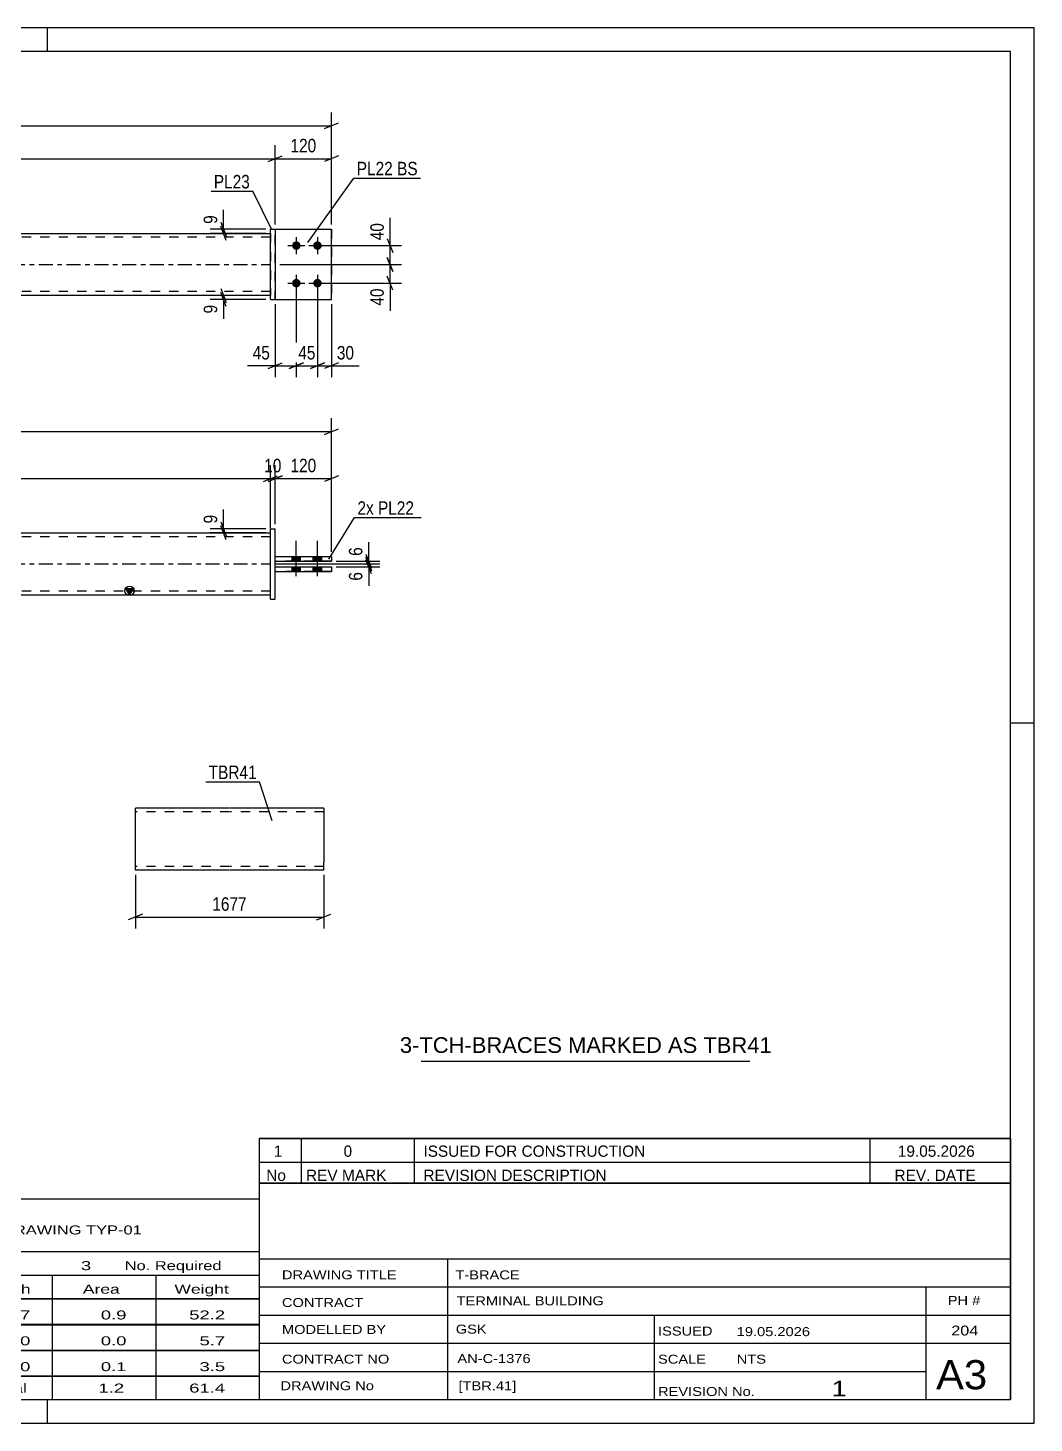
# Model space of a CAD drawing. Header units: millimetres. Extents: x 0 to 420, y 0 to 297.
# Drawn here: x 205.8 to 420, y 0 to 297 of the extents above; entities that cross this region are included whole.
import ezdxf

# ---------------------------------------------------------------- set-up
doc = ezdxf.new("R2010")
doc.units = ezdxf.units.MM
doc.linetypes.add('DXK_LINE_DOT2', pattern=[3.9198, 1.9599, -1.9599])
doc.linetypes.add('DXK_LINE_DOT3', pattern=[5.9187, 2.979, -0.9799, 0.9799, -0.9799])
doc.styles.add('Arial', font='arial.ttf', dxfattribs={"height": 0.2})
doc.styles.add('Arial Narrow', font='ARIALN.TTF', dxfattribs={"height": 0.2})

# ---------------------------------------------------------------- blocks, each defined once
blk = doc.blocks.new('Unknown-489683726-3500')
at = {"color": 7, "linetype": 'Continuous'}
for p, q in [((255, 51.05), (255, 5)), ((255, 51.05), (415, 51.05)), ((415, 51), (415, 5)), ((255, 35), (415, 35)), ((295.14, 35), (295.14, 5)), ((255, 29), (415, 29)), ((397, 5.05), (397, 28.9)), ((255, 23), (415, 23)), ((339.14, 23), (339.14, 5)), ((255, 17), (415, 17)), ((255, 11), (397, 11)), ((255, 5), (415, 5))]:
    blk.add_line(p, q, dxfattribs=at)
at = {"color": 7, "style": 'Arial Narrow'}
for s, height, width, p in [('DRAWING TITLE', 1.9089, 1.425378, (259.88, 30.61)), ('T-BRACE', 1.909, 1.425378, (296.81, 30.59)), ('TERMINAL BUILDING', 1.9089, 1.425378, (297.06, 25.07)), ('CONTRACT', 1.909, 1.425378, (259.88, 24.71)), ('MODELLED BY', 1.9089, 1.425378, (259.88, 18.98)), ('GSK', 1.909, 1.425378, (296.88, 19.04)), ('ISSUED', 1.909, 1.425378, (339.94, 18.64)), ('19.05.2026', 1.909, 1.425378, (356.69, 18.52)), ('CONTRACT NO', 1.9089, 1.425378, (259.88, 12.66)), ('AN-C-1376', 1.909, 1.425378, (297.23, 12.78)), ('SCALE', 1.909, 1.425378, (339.94, 12.65)), ('A3', 6.204, 1.25, (399.14, 7.2)), ('DRAWING No', 1.909, 1.425378, (259.56, 7)), ('[TBR.41]', 1.909, 1.425378, (297.46, 6.99)), ('1', 3.34, 1.5, (376.91, 5.68)), ('REVISION No.', 1.9089, 1.425378, (339.94, 5.77))]:
    blk.add_text(s, height=height, dxfattribs=dict(at, width=width)).set_placement(p)
at = {"color": 7, "linetype": 'Continuous', "style": 'Arial Narrow'}
for s, height, width, p in [('PH #', 1.909, 1.43, (401.6, 25.15)), ('204', 2.1, 1.43, (402.37, 18.65)), ('NTS', 1.909, 1.425378, (356.7, 12.65))]:
    blk.add_text(s, height=height, dxfattribs=dict(at, width=width)).set_placement(p)
blk = doc.blocks.new('Unknown-489683726-1163')
at = {"color": 5, "linetype": 'Continuous'}
for p, q in [((420, 297), (0, 297)), ((210, 292), (210, 297)), ((420, 0), (420, 297)), ((415, 292), (5, 292)), ((415, 5), (415, 292)), ((420, 149), (415, 149)), ((5, 5), (415, 5)), ((210, 0), (210, 5)), ((0, 0), (420, 0))]:
    blk.add_line(p, q, dxfattribs=at)
blk = doc.blocks.new('Unknown-489683726-3501')
at = {"color": 7, "linetype": 'Continuous'}
for p, q in [((95, 47.75), (255, 47.75)), ((95, 36.5), (95, 47.75)), ((255, 47.75), (255, 36.5)), ((95, 36.5), (255, 36.5)), ((95, 36.5), (95, 31.5)), ((255, 36.5), (255, 31.5)), ((95, 31.5), (255, 31.5)), ((95, 31.5), (95, 26.5)), ((119, 31.5), (119, 26.5)), ((154.5, 31.5), (154.5, 26.5)), ((180.5, 31.5), (180.5, 26.5)), ((193.5, 31.5), (193.5, 26.5)), ((211, 31.5), (211, 26.5)), ((233, 31.5), (233, 26.5)), ((255, 31.5), (255, 26.5)), ((95, 26.5), (255, 26.5)), ((95, 26.45), (95, 21.05)), ((95, 26.45), (255, 26.45)), ((119, 26.5), (119, 21)), ((154.5, 26.5), (154.5, 21)), ((180.5, 26.5), (180.5, 21)), ((193.5, 26.5), (193.5, 21)), ((211, 26.5), (211, 21)), ((233, 26.5), (233, 21)), ((255, 26.45), (255, 21.05)), ((95, 21.05), (255, 21.05)), ((95, 20.95), (95, 15.55)), ((95, 20.95), (255, 20.95)), ((119, 21), (119, 15.5)), ((154.5, 21), (154.5, 15.5)), ((180.5, 21), (180.5, 15.5)), ((193.5, 21), (193.5, 15.5)), ((211, 21), (211, 15.5)), ((233, 21), (233, 15.5)), ((255, 20.95), (255, 15.55)), ((95, 15.55), (255, 15.55)), ((95, 15.45), (95, 10.05)), ((95, 15.45), (255, 15.45)), ((119, 15.5), (119, 10)), ((154.5, 15.5), (154.5, 10)), ((180.5, 15.5), (180.5, 10)), ((193.5, 15.5), (193.5, 10)), ((211, 15.5), (211, 10)), ((233, 15.5), (233, 10)), ((255, 15.45), (255, 10.05)), ((95, 10.05), (255, 10.05)), ((95, 10), (255, 10)), ((95, 10), (95, 5)), ((211, 10), (211, 5)), ((233, 10), (233, 5)), ((255, 10), (255, 5)), ((95, 5), (255, 5))]:
    blk.add_line(p, q, dxfattribs=at)
at = {"color": 7, "style": 'Arial Narrow'}
for s, height, width, p in [('GENERAL NOTES & WELD DETAILS :', 2.8633, 1.4, (96.15, 40.06)), ('REFER TYP DRAWING TYP-01', 1.9089, 1.6, (179.7, 40.16)), ("MATERIAL LIST FOR ASSEMBLY MK'D", 1.9089, 1.6, (96.15, 32.56)), ('TBR41', 1.909, 1.794707, (188.68, 32.47)), ('3', 1.91, 1.794707, (217.08, 32.56)), ('No. Required', 1.9089, 1.6, (226.41, 32.56)), ('Mark', 1.909, 1.7, (96.34, 27.5)), ('Profile', 1.909, 1.7, (129.41, 27.5)), ('Material', 1.909, 1.7, (159.54, 27.56)), ('No.', 1.909, 1.7, (184.5, 27.56)), ('Length', 1.909, 1.7, (195, 27.56)), ('Area', 1.909, 1.7, (217.5, 27.56)), ('Weight', 1.909, 1.7, (237, 27.56))]:
    blk.add_text(s, height=height, dxfattribs=dict(at, width=width)).set_placement(p)
at = {"color": 7, "linetype": 'Continuous', "style": 'Arial Narrow'}
for s, height, width, p in [('TBR41', 1.909, 1.794707, (96.5, 22.06)), ('SHS132*8', 1.909, 1.794707, (121, 22.06)), ('E350', 1.909, 1.794707, (160.74, 22.06)), ('1', 1.91, 1.794707, (184.86, 22.06)), ('1677', 1.909, 1.794707, (197.58, 22.06)), ('0.9', 1.909, 1.794707, (221.32, 22.06)), ('52.2', 1.909, 1.794707, (240.14, 22.06)), ('PL22', 1.909, 1.794707, (96.5, 16.56)), ('PL10*120', 1.909, 1.794707, (121, 16.56)), ('E350', 1.909, 1.794707, (160.74, 16.56)), ('4', 1.91, 1.794707, (184.86, 16.56)), ('150', 1.909, 1.794707, (199.77, 16.56)), ('0.0', 1.909, 1.794707, (221.32, 16.56)), ('5.7', 1.909, 1.794707, (242.33, 16.56)), ('PL23', 1.909, 1.794707, (96.5, 11.06)), ('PL10*150', 1.909, 1.794707, (121, 11.06)), ('E350', 1.909, 1.794707, (160.74, 11.06)), ('2', 1.91, 1.794707, (184.86, 11.06)), ('150', 1.909, 1.794707, (199.77, 11.06)), ('0.1', 1.909, 1.794707, (221.32, 11.06)), ('3.5', 1.909, 1.794707, (242.33, 11.06)), ('Total', 1.909, 1.7, (197.33, 6.5)), ('1.2', 1.909, 1.794707, (220.83, 6.5)), ('61.4', 1.909, 1.794707, (240.14, 6.5))]:
    blk.add_text(s, height=height, dxfattribs=dict(at, width=width)).set_placement(p)
blk = doc.blocks.new('Unknown-489683726-3502')
at = {"color": 7, "linetype": 'Continuous'}
for p, q in [((255, 60.55), (415, 60.55)), ((415, 60.55), (255, 60.55)), ((255, 60.55), (255, 55.55)), ((264, 60.55), (264, 55.55)), ((288, 60.55), (288, 55.55)), ((385, 60.55), (385, 55.55)), ((415, 60.55), (415, 55.55)), ((255, 55.55), (415, 55.55)), ((255, 55.55), (255, 51.05)), ((255, 55.55), (415, 55.55)), ((264, 55.55), (264, 51.05)), ((288, 55.55), (288, 51.05)), ((385, 55.55), (385, 51.05)), ((415, 55.55), (415, 51.05)), ((415, 51.05), (255, 51.05))]:
    blk.add_line(p, q, dxfattribs=at)
at = {"color": 7, "linetype": 'Continuous', "style": 'Arial Narrow'}
for s, height, width, p in [('1', 2.39, 1.196471, (258.16, 56.7)), ('0', 2.39, 1.196471, (273, 56.7)), ('ISSUED FOR CONSTRUCTION', 2.3861, 1.196471, (290, 56.7)), ('19.05.2026', 2.386, 1.196471, (391, 56.7)), ('No', 2.386, 1.2, (256.54, 51.55)), ('REV MARK', 2.386, 1.2, (265, 51.55)), ('REVISION DESCRIPTION', 2.3861, 1.2, (290, 51.55)), ('REV. DATE', 2.386, 1.2, (390.28, 51.55))]:
    blk.add_text(s, height=height, dxfattribs=dict(at, width=width)).set_placement(p)
blk = doc.blocks.new('Unknown-489683726-3503')
at = {"color": 7, "linetype": 'Continuous'}
blk.add_line((289.5, 77.05), (359.5, 77.05), dxfattribs=at)
at = {"color": 7, "style": 'Arial'}
blk.add_text('3-TCH-BRACES MARKED AS TBR41', height=3.3428, dxfattribs=at).set_placement((284.99, 78.8))
blk = doc.blocks.new('Part-489683726-1456 - 1400')
at = {"color": 2, "linetype": 'Continuous'}
for p, q in [((258.44, 181.29), (258.44, 182.29)), ((258.44, 182.29), (270.44, 182.29)), ((258.44, 181.29), (270.44, 181.29)), ((270.44, 182.29), (270.44, 182.29)), ((270.44, 182.29), (270.44, 181.29))]:
    blk.add_line(p, q, dxfattribs=at)
at = {"color": 7, "linetype": 'DXK_LINE_DOT2'}
for p, q in [((258.44, 182.29), (270.44, 182.29)), ((270.44, 181.29), (258.44, 181.29)), ((258.44, 181.29), (258.44, 181.29)), ((270.44, 181.29), (270.44, 181.29))]:
    blk.add_line(p, q, dxfattribs=at)
blk = doc.blocks.new('Part-489683726-1471 - 1400')
at = {"linetype": 'Continuous'}
blk.add_hatch(color=2, dxfattribs=at).paths.add_polyline_path([(227.44, 176.29), (226.64, 177.69), (228.24, 177.69)])
at = {"color": 2, "linetype": 'Continuous'}
for p, q in [((89.74, 189.49), (257.44, 189.49)), ((89.74, 176.29), (257.44, 176.29)), ((227.44, 176.29), (226.64, 177.69)), ((226.64, 177.69), (228.24, 177.69)), ((228.24, 177.69), (227.44, 176.29))]:
    blk.add_line(p, q, dxfattribs=at)
at = {"color": 7, "linetype": 'DXK_LINE_DOT2'}
for p, q in [((89.74, 176.29), (89.74, 189.49)), ((257.44, 188.69), (89.74, 188.69)), ((257.44, 176.29), (257.44, 189.49)), ((257.44, 177.09), (89.74, 177.09))]:
    blk.add_line(p, q, dxfattribs=at)
at = {"color": 7, "linetype": 'DXK_LINE_DOT3'}
blk.add_line((89.74, 182.89), (257.44, 182.89), dxfattribs=at)
at = {"color": 2, "linetype": 'Continuous'}
blk.add_circle((227.44, 177.19), 1, dxfattribs=at)
blk = doc.blocks.new('Bolt-489683726-1409 - 1400')
at = {"linetype": 'Continuous'}
for points in [[(263.84, 184.49), (262.04, 184.49), (262.04, 183.49), (263.84, 183.49)], [(263.84, 184.49), (262.04, 184.49), (262.04, 183.49), (263.84, 183.49)], [(268.34, 184.49), (266.54, 184.49), (266.54, 183.49), (268.34, 183.49)], [(268.34, 184.49), (266.54, 184.49), (266.54, 183.49), (268.34, 183.49)], [(263.84, 182.29), (262.04, 182.29), (262.04, 181.29), (263.84, 181.29)], [(263.84, 182.29), (262.04, 182.29), (262.04, 181.29), (263.84, 181.29)], [(268.34, 182.29), (266.54, 182.29), (266.54, 181.29), (268.34, 181.29)], [(268.34, 182.29), (266.54, 182.29), (266.54, 181.29), (268.34, 181.29)]]:
    blk.add_hatch(color=1, dxfattribs=at).paths.add_polyline_path(points)
at = {"color": 1, "linetype": 'Continuous'}
for p, q in [((262.94, 180.29), (262.94, 187.79)), ((262.94, 180.29), (262.94, 187.79)), ((267.44, 180.29), (267.44, 187.79)), ((267.44, 180.29), (267.44, 187.79)), ((262.04, 183.49), (262.04, 184.49)), ((262.04, 183.49), (262.04, 184.49)), ((263.84, 183.49), (263.84, 184.49)), ((263.84, 183.49), (263.84, 184.49)), ((266.54, 183.49), (266.54, 184.49)), ((266.54, 183.49), (266.54, 184.49)), ((268.34, 183.49), (268.34, 184.49)), ((268.34, 183.49), (268.34, 184.49)), ((262.04, 181.29), (262.04, 182.29)), ((262.04, 181.29), (262.04, 182.29)), ((263.84, 181.29), (263.84, 182.29)), ((263.84, 181.29), (263.84, 182.29)), ((266.54, 181.29), (266.54, 182.29)), ((266.54, 181.29), (266.54, 182.29)), ((268.34, 181.29), (268.34, 182.29)), ((268.34, 181.29), (268.34, 182.29))]:
    blk.add_line(p, q, dxfattribs=at)
blk = doc.blocks.new('Part-489683726-1446 - 1400')
at = {"color": 2, "linetype": 'Continuous'}
for p, q in [((257.44, 175.39), (257.44, 190.39)), ((257.44, 190.39), (258.44, 190.39)), ((258.44, 190.39), (258.44, 190.39)), ((258.44, 175.39), (258.44, 190.39)), ((257.44, 175.39), (257.44, 175.39)), ((257.44, 175.39), (258.44, 175.39))]:
    blk.add_line(p, q, dxfattribs=at)
at = {"color": 7, "linetype": 'DXK_LINE_DOT2'}
for p, q in [((257.44, 190.39), (258.44, 190.39)), ((257.44, 175.39), (257.44, 175.39)), ((257.44, 175.39), (258.44, 175.39))]:
    blk.add_line(p, q, dxfattribs=at)
blk = doc.blocks.new('Part-489683726-1451 - 1400')
at = {"color": 2, "linetype": 'Continuous'}
for p, q in [((258.44, 183.49), (258.44, 184.49)), ((258.44, 184.49), (270.44, 184.49)), ((270.44, 184.49), (270.44, 184.49)), ((270.44, 184.49), (270.44, 183.49)), ((258.44, 183.49), (270.44, 183.49))]:
    blk.add_line(p, q, dxfattribs=at)
at = {"color": 7, "linetype": 'DXK_LINE_DOT2'}
for p, q in [((258.44, 184.49), (270.44, 184.49)), ((270.44, 183.49), (258.44, 183.49))]:
    blk.add_line(p, q, dxfattribs=at)
blk = doc.blocks.new('Bolt-489683726-1680 - 1676')
at = {"linetype": 'Continuous'}
for points in [[(262.94, 251.56), (263.13, 251.54), (263.31, 251.49), (263.47, 251.39), (263.61, 251.27), (263.72, 251.11), (263.8, 250.94), (263.84, 250.76), (263.84, 250.57), (263.8, 250.38), (263.72, 250.21), (263.61, 250.06), (263.47, 249.93), (263.31, 249.84), (263.13, 249.78), (262.94, 249.76), (262.75, 249.78), (262.58, 249.84), (262.41, 249.93), (262.27, 250.06), (262.16, 250.21), (262.09, 250.38), (262.05, 250.57), (262.05, 250.76), (262.09, 250.94), (262.16, 251.11), (262.27, 251.27), (262.41, 251.39), (262.58, 251.49), (262.75, 251.54)], [(267.44, 251.56), (267.63, 251.54), (267.81, 251.49), (267.97, 251.39), (268.11, 251.27), (268.22, 251.11), (268.3, 250.94), (268.34, 250.76), (268.34, 250.57), (268.3, 250.38), (268.22, 250.21), (268.11, 250.06), (267.97, 249.93), (267.81, 249.84), (267.63, 249.78), (267.44, 249.76), (267.25, 249.78), (267.08, 249.84), (266.91, 249.93), (266.77, 250.06), (266.66, 250.21), (266.59, 250.38), (266.55, 250.57), (266.55, 250.76), (266.59, 250.94), (266.66, 251.11), (266.77, 251.27), (266.91, 251.39), (267.08, 251.49), (267.25, 251.54)], [(262.94, 243.56), (263.13, 243.54), (263.31, 243.49), (263.47, 243.39), (263.61, 243.27), (263.72, 243.11), (263.8, 242.94), (263.84, 242.76), (263.84, 242.57), (263.8, 242.38), (263.72, 242.21), (263.61, 242.06), (263.47, 241.93), (263.31, 241.84), (263.13, 241.78), (262.94, 241.76), (262.75, 241.78), (262.58, 241.84), (262.41, 241.93), (262.27, 242.06), (262.16, 242.21), (262.09, 242.38), (262.05, 242.57), (262.05, 242.76), (262.09, 242.94), (262.16, 243.11), (262.27, 243.27), (262.41, 243.39), (262.58, 243.49), (262.75, 243.54)], [(267.44, 243.56), (267.63, 243.54), (267.81, 243.49), (267.97, 243.39), (268.11, 243.27), (268.22, 243.11), (268.3, 242.94), (268.34, 242.76), (268.34, 242.57), (268.3, 242.38), (268.22, 242.21), (268.11, 242.06), (267.97, 241.93), (267.81, 241.84), (267.63, 241.78), (267.44, 241.76), (267.25, 241.78), (267.08, 241.84), (266.91, 241.93), (266.77, 242.06), (266.66, 242.21), (266.59, 242.38), (266.55, 242.57), (266.55, 242.76), (266.59, 242.94), (266.66, 243.11), (266.77, 243.27), (266.91, 243.39), (267.08, 243.49), (267.25, 243.54)]]:
    blk.add_hatch(color=1, dxfattribs=at).paths.add_polyline_path(points)
at = {"color": 1, "linetype": 'Continuous'}
for p, q in [((262.94, 252.46), (262.94, 248.86)), ((267.44, 252.46), (267.44, 248.86)), ((261.14, 250.66), (264.74, 250.66)), ((265.64, 250.66), (269.24, 250.66)), ((262.94, 244.46), (262.94, 240.86)), ((267.44, 244.46), (267.44, 240.86)), ((261.14, 242.66), (264.74, 242.66)), ((265.64, 242.66), (269.24, 242.66))]:
    blk.add_line(p, q, dxfattribs=at)
blk = doc.blocks.new('Part-489683726-1706 - 1676')
at = {"color": 2, "linetype": 'Continuous'}
for p, q in [((257.44, 254.16), (258.44, 254.16)), ((257.44, 239.16), (257.44, 254.16)), ((258.44, 254.16), (258.44, 239.16)), ((257.44, 239.16), (257.44, 239.16)), ((257.44, 239.16), (258.44, 239.16))]:
    blk.add_line(p, q, dxfattribs=at)
at = {"color": 7, "linetype": 'DXK_LINE_DOT2'}
for p, q in [((257.44, 254.16), (258.44, 254.16)), ((257.44, 239.16), (258.44, 239.16))]:
    blk.add_line(p, q, dxfattribs=at)
blk = doc.blocks.new('Part-489683726-1731 - 1676')
at = {"color": 2, "linetype": 'Continuous'}
for p, q in [((258.44, 254.16), (270.44, 254.16)), ((270.44, 254.16), (270.44, 254.16)), ((270.44, 239.16), (270.44, 254.16)), ((258.44, 239.16), (270.44, 239.16))]:
    blk.add_line(p, q, dxfattribs=at)
at = {"color": 7, "linetype": 'DXK_LINE_DOT2'}
for p, q in [((258.44, 254.16), (270.44, 254.16)), ((258.44, 239.16), (258.44, 254.16)), ((258.44, 239.16), (258.44, 239.16)), ((258.44, 239.16), (270.44, 239.16))]:
    blk.add_line(p, q, dxfattribs=at)
blk = doc.blocks.new('Part-489683726-1736 - 1676')
at = {"color": 7, "linetype": 'DXK_LINE_DOT2'}
for p, q in [((258.44, 254.16), (270.44, 254.16)), ((258.44, 239.16), (258.44, 254.16)), ((258.44, 254.16), (270.44, 254.16)), ((270.44, 254.16), (270.44, 254.16)), ((270.44, 254.16), (270.44, 239.16)), ((258.44, 239.16), (258.44, 239.16)), ((258.44, 239.16), (270.44, 239.16)), ((258.44, 239.16), (270.44, 239.16))]:
    blk.add_line(p, q, dxfattribs=at)
blk = doc.blocks.new('Part-489683726-1741 - 1676')
at = {"color": 2, "linetype": 'Continuous'}
for p, q in [((89.74, 253.26), (257.44, 253.26)), ((257.44, 240.06), (89.74, 240.06))]:
    blk.add_line(p, q, dxfattribs=at)
at = {"color": 7, "linetype": 'DXK_LINE_DOT2'}
for p, q in [((89.74, 240.06), (89.74, 253.26)), ((257.44, 252.46), (89.74, 252.46)), ((257.44, 253.26), (257.44, 240.06)), ((257.44, 240.86), (89.74, 240.86))]:
    blk.add_line(p, q, dxfattribs=at)
at = {"color": 7, "linetype": 'DXK_LINE_DOT3'}
blk.add_line((89.74, 246.66), (257.44, 246.66), dxfattribs=at)
blk = doc.blocks.new('Part-489683726-2293 - 2286')
at = {"color": 2, "linetype": 'Continuous'}
for p, q in [((248.67, 130.91), (228.67, 130.91)), ((228.67, 119.31), (228.67, 130.91)), ((268.77, 130.91), (248.77, 130.91)), ((268.77, 130.91), (268.77, 129.93)), ((268.77, 129.93), (268.77, 119.31)), ((228.67, 117.71), (228.67, 119.31)), ((268.77, 117.71), (268.77, 119.31)), ((248.67, 117.71), (228.67, 117.71)), ((268.77, 117.71), (248.77, 117.71))]:
    blk.add_line(p, q, dxfattribs=at)
at = {"color": 7, "linetype": 'DXK_LINE_DOT2'}
for p, q in [((268.77, 130.79), (268.77, 129.31)), ((248.67, 130.11), (228.67, 130.11)), ((268.77, 130.11), (248.77, 130.11)), ((228.67, 117.84), (228.67, 119.31)), ((268.77, 118.58), (268.77, 119.01)), ((228.67, 118.51), (228.67, 118.58)), ((248.67, 118.51), (228.67, 118.51)), ((268.77, 118.51), (248.77, 118.51)), ((268.77, 118.51), (268.77, 118.58))]:
    blk.add_line(p, q, dxfattribs=at)
blk = doc.blocks.new('StraightDimension-489683726-1542 - 1400')
at = {"color": 7, "linetype": 'Continuous'}
for p, q in [((257.44, 190.49), (257.44, 203.91)), ((258.44, 191.39), (258.44, 203.91)), ((255.94, 200.46), (258.94, 201.66)), ((259.94, 201.66), (256.94, 200.46)), ((257.44, 201.06), (258.44, 201.06))]:
    blk.add_line(p, q, dxfattribs=at)
at = {"color": 0}
blk.add_wipeout([(260.37, 201.81), (260.37, 206.01), (255.51, 206.01), (255.51, 201.81)], dxfattribs=at)
at = {"color": 3, "style": 'Arial Narrow'}
blk.add_text('10', height=2.863, dxfattribs=at).set_placement((256.11, 202.41))
blk = doc.blocks.new('StraightDimension-489683726-1597 - 1400')
at = {"color": 7, "linetype": 'Continuous'}
for p, q in [((277.75, 184.39), (278.95, 181.39)), ((258.44, 182.89), (280.75, 182.89)), ((271.44, 182.29), (280.75, 182.29)), ((278.95, 180.79), (277.75, 183.79)), ((278.35, 182.29), (278.35, 182.89))]:
    blk.add_line(p, q, dxfattribs=at)
at = {"color": 0}
blk.add_wipeout([(277.6, 181.76), (273.4, 181.76), (273.4, 178.73), (277.6, 178.73)], dxfattribs=at)
at = {"color": 7, "linetype": 'Continuous'}
blk.add_line((278.35, 182.29), (278.35, 178.21), dxfattribs=at)
blk.add_line((278.35, 182.29), (278.35, 178.21), dxfattribs=at)
at = {"color": 3, "style": 'Arial Narrow'}
blk.add_text('6', height=2.86, rotation=90.0002, dxfattribs=at).set_placement((277, 179.33))
blk = doc.blocks.new('StraightDimension-489683726-1496 - 1400')
at = {"color": 7, "linetype": 'Continuous'}
for p, q in [((258.44, 191.39), (258.44, 203.91)), ((270.44, 185.49), (270.44, 203.91)), ((256.94, 200.46), (259.94, 201.66)), ((258.44, 201.06), (270.44, 201.06)), ((271.94, 201.66), (268.94, 200.46))]:
    blk.add_line(p, q, dxfattribs=at)
at = {"color": 0}
blk.add_wipeout([(267.78, 201.81), (267.78, 206.01), (261.1, 206.01), (261.1, 201.81)], dxfattribs=at)
at = {"color": 3, "style": 'Arial Narrow'}
blk.add_text('120', height=2.863, dxfattribs=at).set_placement((261.7, 202.41))
blk = doc.blocks.new('StraightDimension-489683726-1512 - 1400')
at = {"color": 7, "linetype": 'Continuous'}
for p, q in [((89.74, 190.49), (89.74, 203.91)), ((257.44, 190.49), (257.44, 203.91)), ((91.24, 201.66), (88.24, 200.46)), ((89.74, 201.06), (257.44, 201.06)), ((255.94, 200.46), (258.94, 201.66))]:
    blk.add_line(p, q, dxfattribs=at)
at = {"color": 0}
blk.add_wipeout([(177.85, 201.81), (177.85, 206.01), (169.33, 206.01), (169.33, 201.81)], dxfattribs=at)
at = {"color": 3, "style": 'Arial Narrow'}
blk.add_text('1677', height=2.863, dxfattribs=at).set_placement((169.93, 202.41))
blk = doc.blocks.new('StraightDimension-489683726-1613 - 1400')
at = {"color": 7, "linetype": 'Continuous'}
for p, q in [((277.75, 184.99), (278.95, 181.99)), ((278.95, 181.39), (277.75, 184.39)), ((258.44, 182.89), (280.75, 182.89)), ((271.44, 183.49), (280.75, 183.49)), ((278.35, 182.89), (278.35, 183.49))]:
    blk.add_line(p, q, dxfattribs=at)
at = {"color": 0}
blk.add_wipeout([(277.6, 187.04), (273.4, 187.04), (273.4, 184.01), (277.6, 184.01)], dxfattribs=at)
at = {"color": 7, "linetype": 'Continuous'}
blk.add_line((278.35, 183.49), (278.35, 187.56), dxfattribs=at)
blk.add_line((278.35, 183.49), (278.35, 187.56), dxfattribs=at)
at = {"color": 3, "style": 'Arial Narrow'}
blk.add_text('6', height=2.86, rotation=90.0002, dxfattribs=at).set_placement((277, 184.61))
blk = doc.blocks.new('StraightDimension-489683726-1586 - 1400')
at = {"color": 7, "linetype": 'Continuous'}
for p, q in [((76.74, 185.49), (76.74, 213.93)), ((270.44, 185.49), (270.44, 213.93)), ((78.24, 211.68), (75.24, 210.48)), ((76.74, 211.08), (270.44, 211.08)), ((268.94, 210.48), (271.94, 211.68))]:
    blk.add_line(p, q, dxfattribs=at)
at = {"color": 0}
blk.add_wipeout([(177.85, 211.83), (177.85, 216.03), (169.33, 216.03), (169.33, 211.83)], dxfattribs=at)
at = {"color": 3, "style": 'Arial Narrow'}
blk.add_text('1937', height=2.863, dxfattribs=at).set_placement((169.93, 212.43))
blk = doc.blocks.new('StraightDimension-489683726-1630 - 1400')
at = {"color": 7, "linetype": 'Continuous'}
for p, q in [((256.44, 190.39), (244.59, 190.39)), ((246.84, 191.89), (248.04, 188.89)), ((248.04, 187.99), (246.84, 190.99)), ((247.44, 189.49), (247.44, 190.39)), ((256.44, 189.49), (244.59, 189.49))]:
    blk.add_line(p, q, dxfattribs=at)
at = {"color": 0}
blk.add_wipeout([(246.69, 193.94), (242.49, 193.94), (242.49, 190.91), (246.69, 190.91)], dxfattribs=at)
at = {"color": 7, "linetype": 'Continuous'}
blk.add_line((247.44, 190.39), (247.44, 194.46), dxfattribs=at)
blk.add_line((247.44, 190.39), (247.44, 194.46), dxfattribs=at)
at = {"color": 3, "style": 'Arial Narrow'}
blk.add_text('9', height=2.86, rotation=90.0002, dxfattribs=at).set_placement((246.09, 191.51))
blk = doc.blocks.new('StraightDimension-489683726-1744 - 1676')
at = {"color": 7, "linetype": 'Continuous'}
for p, q in [((262.94, 241.66), (262.94, 222.67)), ((258.44, 238.16), (258.44, 222.67)), ((256.94, 224.47), (259.94, 225.67)), ((258.44, 225.07), (262.94, 225.07)), ((264.44, 225.67), (261.44, 224.47))]:
    blk.add_line(p, q, dxfattribs=at)
at = {"color": 0}
blk.add_wipeout([(257.92, 225.82), (257.92, 230.02), (253.06, 230.02), (253.06, 225.82)], dxfattribs=at)
at = {"color": 7, "linetype": 'Continuous'}
blk.add_line((258.44, 225.07), (252.54, 225.07), dxfattribs=at)
blk.add_line((258.44, 225.07), (252.54, 225.07), dxfattribs=at)
at = {"color": 3, "style": 'Arial Narrow'}
blk.add_text('45', height=2.863, dxfattribs=at).set_placement((253.66, 226.42))
blk = doc.blocks.new('StraightDimension-489683726-2720 - 1676')
at = {"color": 7, "linetype": 'Continuous'}
for p, q in [((246.84, 241.56), (248.04, 238.56)), ((248.04, 237.66), (246.84, 240.66)), ((256.44, 240.06), (244.59, 240.06)), ((256.44, 239.16), (244.59, 239.16)), ((247.44, 239.16), (247.44, 240.06))]:
    blk.add_line(p, q, dxfattribs=at)
at = {"color": 0}
blk.add_wipeout([(246.69, 238.64), (242.49, 238.64), (242.49, 235.61), (246.69, 235.61)], dxfattribs=at)
at = {"color": 7, "linetype": 'Continuous'}
blk.add_line((247.44, 239.16), (247.44, 235.08), dxfattribs=at)
blk.add_line((247.44, 239.16), (247.44, 235.08), dxfattribs=at)
at = {"color": 3, "style": 'Arial Narrow'}
blk.add_text('9', height=2.86, rotation=90.0002, dxfattribs=at).set_placement((246.09, 236.21))
blk = doc.blocks.new('StraightDimension-489683726-1766 - 1676')
at = {"color": 7, "linetype": 'Continuous'}
for p, q in [((262.94, 241.66), (262.94, 222.67)), ((267.44, 241.66), (267.44, 222.67)), ((261.44, 224.47), (264.44, 225.67)), ((262.94, 225.07), (267.44, 225.07)), ((268.94, 225.67), (265.94, 224.47))]:
    blk.add_line(p, q, dxfattribs=at)
at = {"color": 0}
blk.add_wipeout([(267.62, 225.82), (267.62, 230.02), (262.76, 230.02), (262.76, 225.82)], dxfattribs=at)
at = {"color": 3, "style": 'Arial Narrow'}
blk.add_text('45', height=2.863, dxfattribs=at).set_placement((263.36, 226.42))
blk = doc.blocks.new('StraightDimension-489683726-1926 - 1676')
at = {"color": 7, "linetype": 'Continuous'}
for p, q in [((78.24, 276.76), (75.24, 275.56)), ((76.74, 255.16), (76.74, 279.01)), ((268.94, 275.56), (271.94, 276.76)), ((270.44, 255.16), (270.44, 279.01)), ((76.74, 276.16), (270.44, 276.16))]:
    blk.add_line(p, q, dxfattribs=at)
at = {"color": 0}
blk.add_wipeout([(177.85, 276.91), (177.85, 281.11), (169.33, 281.11), (169.33, 276.91)], dxfattribs=at)
at = {"color": 3, "style": 'Arial Narrow'}
blk.add_text('1937', height=2.863, dxfattribs=at).set_placement((169.93, 277.51))
blk = doc.blocks.new('StraightDimension-489683726-1782 - 1676')
at = {"color": 7, "linetype": 'Continuous'}
for p, q in [((267.44, 241.66), (267.44, 222.67)), ((270.44, 238.16), (270.44, 222.67)), ((265.94, 224.47), (268.94, 225.67)), ((267.44, 225.07), (270.44, 225.07)), ((271.94, 225.67), (268.94, 224.47))]:
    blk.add_line(p, q, dxfattribs=at)
at = {"color": 0}
blk.add_wipeout([(275.82, 225.82), (275.82, 230.02), (270.97, 230.02), (270.97, 225.82)], dxfattribs=at)
at = {"color": 7, "linetype": 'Continuous'}
blk.add_line((270.44, 225.07), (276.35, 225.07), dxfattribs=at)
blk.add_line((270.44, 225.07), (276.35, 225.07), dxfattribs=at)
at = {"color": 3, "style": 'Arial Narrow'}
blk.add_text('30', height=2.863, dxfattribs=at).set_placement((271.57, 226.42))
blk = doc.blocks.new('StraightDimension-489683726-1802 - 1676')
at = {"color": 7, "linetype": 'Continuous'}
for p, q in [((259.44, 246.66), (285.31, 246.66)), ((282.31, 248.16), (283.51, 245.16)), ((282.91, 242.66), (282.91, 246.66)), ((283.51, 241.16), (282.31, 244.16)), ((268.44, 242.66), (285.31, 242.66))]:
    blk.add_line(p, q, dxfattribs=at)
at = {"color": 0}
blk.add_wipeout([(282.16, 242.14), (277.96, 242.14), (277.96, 237.28), (282.16, 237.28)], dxfattribs=at)
at = {"color": 7, "linetype": 'Continuous'}
blk.add_line((282.91, 242.66), (282.91, 236.76), dxfattribs=at)
blk.add_line((282.91, 242.66), (282.91, 236.76), dxfattribs=at)
at = {"color": 3, "style": 'Arial Narrow'}
blk.add_text('40', height=2.863, rotation=90.0002, dxfattribs=at).set_placement((281.56, 237.88))
blk = doc.blocks.new('StraightDimension-489683726-1811 - 1676')
at = {"color": 7, "linetype": 'Continuous'}
for p, q in [((268.44, 250.66), (285.31, 250.66)), ((282.31, 252.16), (283.51, 249.16)), ((282.91, 246.66), (282.91, 250.66)), ((259.44, 246.66), (285.31, 246.66)), ((283.51, 245.16), (282.31, 248.16))]:
    blk.add_line(p, q, dxfattribs=at)
at = {"color": 0}
blk.add_wipeout([(282.16, 256.04), (277.96, 256.04), (277.96, 251.19), (282.16, 251.19)], dxfattribs=at)
at = {"color": 7, "linetype": 'Continuous'}
blk.add_line((282.91, 250.66), (282.91, 256.57), dxfattribs=at)
blk.add_line((282.91, 250.66), (282.91, 256.57), dxfattribs=at)
at = {"color": 3, "style": 'Arial Narrow'}
blk.add_text('40', height=2.863, rotation=90.0002, dxfattribs=at).set_placement((281.56, 251.79))
blk = doc.blocks.new('StraightDimension-489683726-2727 - 1676')
at = {"color": 7, "linetype": 'Continuous'}
for p, q in [((246.84, 255.66), (248.04, 252.66)), ((256.44, 254.16), (244.59, 254.16)), ((256.44, 253.26), (244.59, 253.26)), ((248.04, 251.76), (246.84, 254.76)), ((247.44, 253.26), (247.44, 254.16))]:
    blk.add_line(p, q, dxfattribs=at)
at = {"color": 0}
blk.add_wipeout([(246.69, 257.72), (242.49, 257.72), (242.49, 254.69), (246.69, 254.69)], dxfattribs=at)
at = {"color": 7, "linetype": 'Continuous'}
blk.add_line((247.44, 254.16), (247.44, 258.24), dxfattribs=at)
blk.add_line((247.44, 254.16), (247.44, 258.24), dxfattribs=at)
at = {"color": 3, "style": 'Arial Narrow'}
blk.add_text('9', height=2.86, rotation=90.0002, dxfattribs=at).set_placement((246.09, 255.29))
blk = doc.blocks.new('StraightDimension-489683726-1968 - 1676')
at = {"color": 7, "linetype": 'Continuous'}
for p, q in [((88.74, 255.16), (88.74, 272.01)), ((258.44, 255.16), (258.44, 272.01)), ((90.24, 269.76), (87.24, 268.56)), ((88.74, 269.16), (258.44, 269.16)), ((256.94, 268.56), (259.94, 269.76))]:
    blk.add_line(p, q, dxfattribs=at)
at = {"color": 0}
blk.add_wipeout([(177.85, 269.91), (177.85, 274.11), (169.33, 274.11), (169.33, 269.91)], dxfattribs=at)
at = {"color": 3, "style": 'Arial Narrow'}
blk.add_text('1697', height=2.863, dxfattribs=at).set_placement((169.93, 270.51))
blk = doc.blocks.new('StraightDimension-489683726-1993 - 1676')
at = {"color": 7, "linetype": 'Continuous'}
for p, q in [((258.44, 255.16), (258.44, 272.01)), ((270.44, 255.16), (270.44, 272.01)), ((256.94, 268.56), (259.94, 269.76)), ((258.44, 269.16), (270.44, 269.16)), ((271.94, 269.76), (268.94, 268.56))]:
    blk.add_line(p, q, dxfattribs=at)
at = {"color": 0}
blk.add_wipeout([(267.78, 269.91), (267.78, 274.11), (261.1, 274.11), (261.1, 269.91)], dxfattribs=at)
at = {"color": 3, "style": 'Arial Narrow'}
blk.add_text('120', height=2.863, dxfattribs=at).set_placement((261.7, 270.51))
blk = doc.blocks.new('StraightDimension-489683726-2297 - 2286')
at = {"color": 7, "linetype": 'Continuous'}
for p, q in [((228.67, 116.71), (228.67, 105.31)), ((268.77, 116.71), (268.77, 105.31)), ((230.17, 108.31), (227.17, 107.11)), ((228.67, 107.71), (268.77, 107.71)), ((267.27, 107.11), (270.27, 108.31))]:
    blk.add_line(p, q, dxfattribs=at)
at = {"color": 0}
blk.add_wipeout([(252.98, 108.46), (252.98, 112.66), (244.46, 112.66), (244.46, 108.46)], dxfattribs=at)
at = {"color": 3, "style": 'Arial Narrow'}
blk.add_text('1677', height=2.863, dxfattribs=at).set_placement((245.06, 109.06))
blk = doc.blocks.new('MarkSet-489683726-1667 - 1400')
at = {"color": 0}
blk.add_wipeout([(279.42, 193.36), (279.42, 196.36), (275.95, 196.36), (275.95, 193.36)], dxfattribs=at)
blk.add_wipeout([(279.42, 193.36), (279.42, 196.36), (275.95, 196.36), (275.95, 193.36)], dxfattribs=at)
at = {"color": 30, "linetype": 'Continuous'}
blk.add_line((269.89, 183.94), (275.35, 192.76), dxfattribs=at)
at = {"color": 0}
blk.add_wipeout([(288, 193.36), (288, 196.36), (280.32, 196.36), (280.32, 193.36)], dxfattribs=at)
blk.add_wipeout([(288, 193.36), (288, 196.36), (280.32, 196.36), (280.32, 193.36)], dxfattribs=at)
at = {"color": 30, "linetype": 'Continuous'}
blk.add_line((275.35, 192.76), (289.5, 192.76), dxfattribs=at)
at = {"color": 3, "style": 'Arial Narrow'}
for s, p in [('2x', (275.95, 193.36)), ('PL22', (280.32, 193.36))]:
    blk.add_text(s, height=2.863, dxfattribs=at).set_placement(p)
blk = doc.blocks.new('MarkSet-489683726-2031 - 1676')
at = {"color": 0}
blk.add_wipeout([(283.49, 265.63), (283.49, 268.63), (275.81, 268.63), (275.81, 265.63)], dxfattribs=at)
blk.add_wipeout([(283.49, 265.63), (283.49, 268.63), (275.81, 268.63), (275.81, 265.63)], dxfattribs=at)
at = {"color": 30, "linetype": 'Continuous'}
blk.add_line((265.39, 251.33), (275.21, 265.03), dxfattribs=at)
at = {"color": 0}
blk.add_wipeout([(288.77, 265.63), (288.77, 268.63), (284.39, 268.63), (284.39, 265.63)], dxfattribs=at)
blk.add_wipeout([(288.77, 265.63), (288.77, 268.63), (284.39, 268.63), (284.39, 265.63)], dxfattribs=at)
at = {"color": 30, "linetype": 'Continuous'}
blk.add_line((275.21, 265.03), (289.37, 265.03), dxfattribs=at)
at = {"color": 3, "style": 'Arial Narrow'}
for s, p in [('PL22', (275.81, 265.63)), ('BS', (284.39, 265.63))]:
    blk.add_text(s, height=2.863, dxfattribs=at).set_placement(p)
blk = doc.blocks.new('Mark-489683726-1702 - 1676')
at = {"color": 0}
blk.add_wipeout([(253.06, 262.83), (253.06, 265.83), (245.38, 265.83), (245.38, 262.83)], dxfattribs=at)
blk.add_wipeout([(253.06, 262.83), (253.06, 265.83), (245.38, 265.83), (245.38, 262.83)], dxfattribs=at)
at = {"color": 30, "linetype": 'Continuous'}
for p in [(244.78, 262.23), (257.65, 254.16)]:
    blk.add_line(p, (253.66, 262.23), dxfattribs=at)
at = {"color": 3, "style": 'Arial Narrow'}
blk.add_text('PL23', height=2.863, dxfattribs=at).set_placement((245.38, 262.83))
blk = doc.blocks.new('Mark-489683726-2289 - 2286')
at = {"color": 0}
blk.add_wipeout([(254.51, 137.11), (254.51, 140.11), (244.28, 140.11), (244.28, 137.11)], dxfattribs=at)
blk.add_wipeout([(254.51, 137.11), (254.51, 140.11), (244.28, 140.11), (244.28, 137.11)], dxfattribs=at)
at = {"color": 30, "linetype": 'Continuous'}
for p in [(243.68, 136.51), (257.82, 128.2)]:
    blk.add_line(p, (255.11, 136.51), dxfattribs=at)
at = {"color": 3, "style": 'Arial Narrow'}
blk.add_text('TBR41', height=2.863, dxfattribs=at).set_placement((244.28, 137.11))

msp = doc.modelspace()

# ---------------------------------------------------------------- block references
for name in ['Unknown-489683726-1163', 'Part-489683726-1741 - 1676', 'Part-489683726-1706 - 1676', 'Part-489683726-1731 - 1676', 'Part-489683726-1736 - 1676', 'Bolt-489683726-1680 - 1676', 'Part-489683726-1446 - 1400', 'Part-489683726-1471 - 1400', 'Bolt-489683726-1409 - 1400', 'Part-489683726-1451 - 1400', 'Part-489683726-1456 - 1400', 'Part-489683726-2293 - 2286', 'Unknown-489683726-3503', 'Unknown-489683726-3502', 'Unknown-489683726-3500', 'Unknown-489683726-3501']:
    msp.add_blockref(name, (0, 0))

# ---------------------------------------------------------------- next in the draw order: block references
for name in ['StraightDimension-489683726-1926 - 1676', 'StraightDimension-489683726-1744 - 1676', 'StraightDimension-489683726-1542 - 1400', 'StraightDimension-489683726-1597 - 1400', 'Mark-489683726-2289 - 2286', 'StraightDimension-489683726-2297 - 2286']:
    msp.add_blockref(name, (0, 0))

# ---------------------------------------------------------------- next in the draw order: block references
for name in ['StraightDimension-489683726-2727 - 1676', 'StraightDimension-489683726-2720 - 1676', 'StraightDimension-489683726-1766 - 1676', 'StraightDimension-489683726-1496 - 1400']:
    msp.add_blockref(name, (0, 0))

# ---------------------------------------------------------------- next in the draw order: block references
for name in ['StraightDimension-489683726-1782 - 1676', 'StraightDimension-489683726-1512 - 1400', 'StraightDimension-489683726-1613 - 1400']:
    msp.add_blockref(name, (0, 0))

# ---------------------------------------------------------------- next in the draw order: block references
for name in ['StraightDimension-489683726-1802 - 1676', 'StraightDimension-489683726-1586 - 1400']:
    msp.add_blockref(name, (0, 0))

# ---------------------------------------------------------------- next in the draw order: block references
for name in ['StraightDimension-489683726-1811 - 1676', 'MarkSet-489683726-1667 - 1400', 'StraightDimension-489683726-1630 - 1400']:
    msp.add_blockref(name, (0, 0))

# ---------------------------------------------------------------- next in the draw order: block references
msp.add_blockref('StraightDimension-489683726-1968 - 1676', (0, 0))

# ---------------------------------------------------------------- next in the draw order: block references
msp.add_blockref('StraightDimension-489683726-1993 - 1676', (0, 0))

# ---------------------------------------------------------------- next in the draw order: block references
for name in ['MarkSet-489683726-2031 - 1676', 'Mark-489683726-1702 - 1676']:
    msp.add_blockref(name, (0, 0))

doc.saveas('drawing.dxf')
